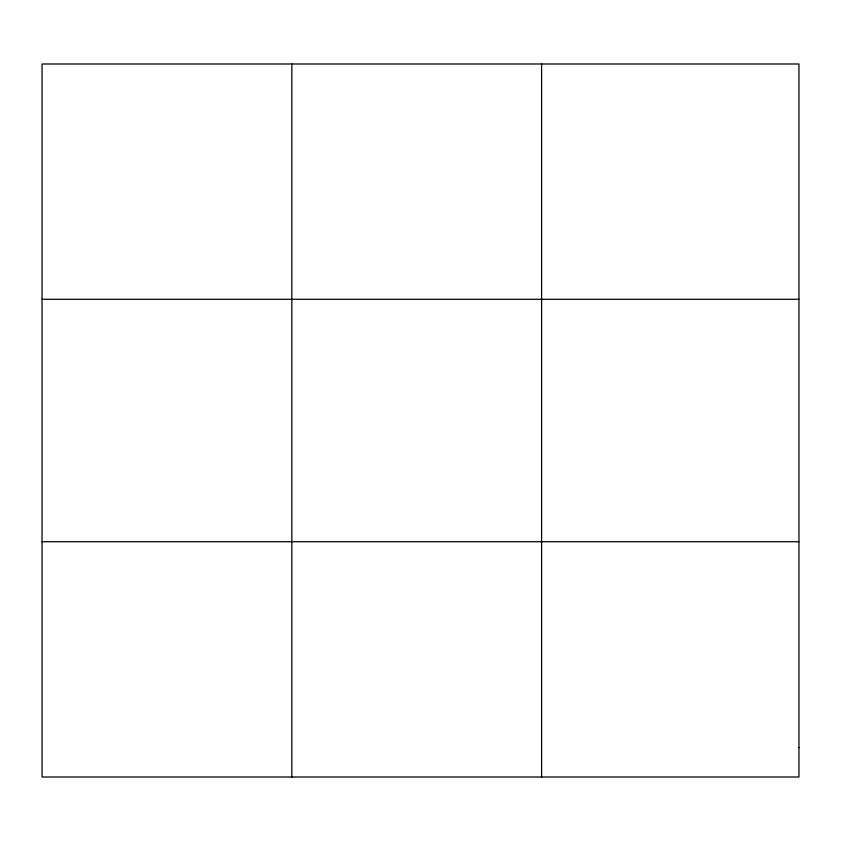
<?xml version="1.0" encoding="UTF-8"?>
<svg xmlns="http://www.w3.org/2000/svg" width="841" height="841" viewBox="0 0 841 841"><rect width="100%" height="100%" fill="white"/><g stroke="black" fill="none" stroke-linecap="round" stroke-linejoin="round"><path stroke-width="1.26" d="M291.827 63.99L291.827 777.01M541.604 63.99L541.604 777.01M42.05 299.291L798.95 299.291M42.05 541.709L798.95 541.709M798.95 747.596L798.95 777.01L42.05 777.01L42.05 63.99L798.95 63.99L798.95 747.596"/></g></svg>
